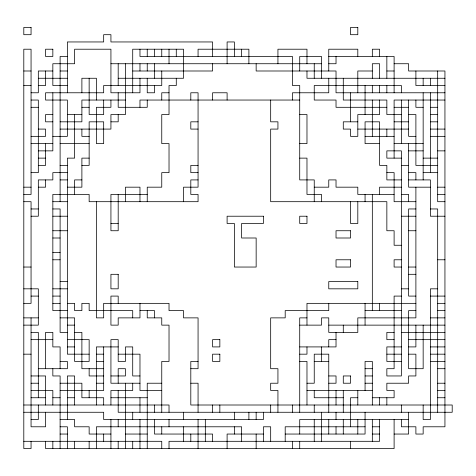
<?xml version="1.0" encoding="UTF-8"?>
<svg xmlns="http://www.w3.org/2000/svg" width="476" height="476" viewBox="0 0 476 476"><rect width="100%" height="100%" fill="white"/><g stroke="black" fill="none" stroke-linecap="round" stroke-linejoin="round"><path stroke-width="0.71" d="M67.366 56.477L60.107 56.477L60.107 201.693M328.761 56.477L394.11 56.477L394.11 92.778M110.932 63.736L321.502 63.736M328.761 63.736L336.026 63.736L336.026 56.477M394.11 63.736L408.634 63.736L408.634 70.995L444.941 70.995L444.941 426.788L423.158 426.788L423.158 434.047L415.893 434.047L415.893 426.788L401.375 426.788L401.375 419.523M23.8 70.995L31.059 70.995M52.842 70.995L38.324 70.995L38.324 92.778L31.059 92.778M60.107 70.995L67.366 70.995M132.715 70.995L212.588 70.995L212.588 63.736M372.327 70.995L357.809 70.995L357.809 92.778M386.851 70.995L394.11 70.995M38.324 78.26L67.366 78.26M118.191 78.26L183.54 78.26L183.54 49.212L132.715 49.212L132.715 92.778M444.941 78.26L306.978 78.26L306.978 70.995M23.8 85.519L31.059 85.519M38.324 85.519L45.583 85.519L45.583 70.995M67.366 85.519L52.842 85.519L52.842 63.736L74.625 63.736L74.625 49.212L110.932 49.212L110.932 92.778L139.974 92.778L139.974 78.26M444.941 85.519L415.893 85.519L415.893 70.995M169.022 92.778L161.757 92.778L161.757 100.043M444.941 92.778L336.026 92.778L336.026 70.995L256.153 70.995L256.153 63.736M31.059 100.043L38.324 100.043L38.324 172.651L31.059 172.651M125.456 100.043L81.89 100.043L81.89 121.826L60.107 121.826M299.719 100.043L139.974 100.043L139.974 107.302M444.941 100.043L394.11 100.043L394.11 158.127M31.059 107.302L38.324 107.302M81.89 107.302L89.149 107.302M386.851 107.302L336.026 107.302L336.026 100.043L314.243 100.043L314.243 85.519L401.375 85.519L401.375 92.778M394.11 107.302L408.634 107.302M423.158 107.302L415.893 107.302L415.893 100.043M430.417 107.302L437.676 107.302M52.842 114.561L45.583 114.561L45.583 121.826L52.842 121.826M67.366 114.561L81.89 114.561M299.719 114.561L306.978 114.561L306.978 143.609L299.719 143.609M401.375 114.561L386.851 114.561L386.851 100.043L343.285 100.043L343.285 78.26M408.634 114.561L415.893 114.561L415.893 165.392L437.676 165.392M430.417 114.561L437.676 114.561M110.932 121.826L118.191 121.826L118.191 114.561M198.064 121.826L190.805 121.826L190.805 129.085L198.064 129.085M357.809 121.826L343.285 121.826L343.285 129.085L350.544 129.085L350.544 136.344L357.809 136.344L357.809 114.561L379.592 114.561L379.592 100.043M394.11 121.826L408.634 121.826M430.417 121.826L437.676 121.826M38.324 129.085L45.583 129.085L45.583 136.344L31.059 136.344M60.107 129.085L110.932 129.085L110.932 114.561L125.456 114.561L125.456 63.736M357.809 129.085L408.634 129.085M430.417 129.085L444.941 129.085M52.842 136.344L67.366 136.344L67.366 100.043L45.583 100.043L45.583 92.778L103.673 92.778L103.673 85.519L161.757 85.519L161.757 70.995M89.149 136.344L81.89 136.344L81.89 129.085M365.068 136.344L394.11 136.344M415.893 136.344L408.634 136.344L408.634 100.043M430.417 136.344L444.941 136.344M31.059 143.609L52.842 143.609M60.107 143.609L89.149 143.609M379.592 143.609L365.068 143.609L365.068 121.826L379.592 121.826L379.592 165.392L386.851 165.392L386.851 179.91L401.375 179.91M394.11 143.609L423.158 143.609M38.324 150.868L52.842 150.868L52.842 92.778M408.634 150.868L423.158 150.868M437.676 150.868L444.941 150.868M38.324 158.127L45.583 158.127M89.149 158.127L81.89 158.127L81.89 187.175L67.366 187.175M299.719 158.127L306.978 158.127L306.978 194.434L321.502 194.434L321.502 201.693M401.375 158.127L386.851 158.127L386.851 150.868L401.375 150.868L401.375 375.957L386.851 375.957L386.851 368.698L394.11 368.698L394.11 296.09L401.375 296.09M423.158 158.127L437.676 158.127M38.324 165.392L45.583 165.392L45.583 143.609M60.107 165.392L67.366 165.392M81.89 165.392L89.149 165.392L89.149 121.826L103.673 121.826L103.673 143.609L96.408 143.609L96.408 107.302L110.932 107.302L110.932 100.043M198.064 165.392L190.805 165.392L190.805 172.651L198.064 172.651M401.375 165.392L408.634 165.392M67.366 172.651L52.842 172.651L52.842 179.91L38.324 179.91L38.324 216.217L31.059 216.217M386.851 172.651L394.11 172.651L394.11 201.693L415.893 201.693M408.634 172.651L415.893 172.651L415.893 179.91M423.158 172.651L437.676 172.651M60.107 179.91L67.366 179.91M81.89 179.91L74.625 179.91L74.625 194.434M198.064 179.91L190.805 179.91L190.805 194.434L198.064 194.434L198.064 201.693L89.149 201.693L89.149 194.434L52.842 194.434L52.842 310.608L67.366 310.608M408.634 179.91L430.417 179.91L430.417 216.217L444.941 216.217M23.8 187.175L31.059 187.175M38.324 187.175L45.583 187.175L45.583 179.91M314.243 187.175L328.761 187.175L328.761 179.91L336.026 179.91L336.026 187.175L357.809 187.175L357.809 194.434L394.11 194.434M401.375 187.175L379.592 187.175L379.592 194.434M430.417 187.175L408.634 187.175L408.634 143.609M437.676 187.175L444.941 187.175M23.8 194.434L31.059 194.434L31.059 49.212L23.8 49.212L23.8 448.57L31.059 448.57L31.059 441.306M147.239 194.434L110.932 194.434L110.932 230.741L118.191 230.741L118.191 194.434M401.375 194.434L408.634 194.434L408.634 201.693M437.676 194.434L444.941 194.434M23.8 201.693L31.059 201.693L31.059 303.349L23.8 303.349M52.842 201.693L67.366 201.693M444.941 201.693L437.676 201.693L437.676 70.995M31.059 208.958L38.324 208.958M52.842 208.958L60.107 208.958L60.107 332.391L67.366 332.391M415.893 208.958L408.634 208.958L408.634 296.09L415.893 296.09M430.417 208.958L437.676 208.958L437.676 412.264M52.842 216.217L67.366 216.217M401.375 216.217L415.893 216.217M110.932 223.476L118.191 223.476M52.842 230.741L67.366 230.741M408.634 230.741L415.893 230.741M52.842 238L60.107 238M401.375 245.259L394.11 245.259L394.11 230.741L386.851 230.741L386.851 201.693L270.677 201.693L270.677 129.085L277.936 129.085L277.936 121.826L270.677 121.826L270.677 100.043M52.842 252.524L60.107 252.524M52.842 259.783L60.107 259.783M401.375 259.783L394.11 259.783L394.11 267.042L401.375 267.042M437.676 259.783L444.941 259.783M23.8 267.042L31.059 267.042M408.634 267.042L415.893 267.042M408.634 274.307L415.893 274.307M60.107 281.566L67.366 281.566M23.8 288.825L38.324 288.825L38.324 325.132L23.8 325.132M52.842 288.825L67.366 288.825M401.375 288.825L408.634 288.825M437.676 288.825L430.417 288.825L430.417 419.523L423.158 419.523L423.158 405.005M31.059 296.09L38.324 296.09M52.842 296.09L60.107 296.09M430.417 296.09L444.941 296.09M52.842 303.349L60.107 303.349M67.366 303.349L74.625 303.349L74.625 310.608L81.89 310.608L81.89 303.349L89.149 303.349L89.149 310.608L132.715 310.608L132.715 317.873M415.893 303.349L306.978 303.349L306.978 325.132M437.676 303.349L444.941 303.349M139.974 310.608L154.498 310.608L154.498 317.873M365.068 310.608L401.375 310.608M415.893 310.608L408.634 310.608L408.634 368.698L423.158 368.698L423.158 325.132M437.676 310.608L444.941 310.608M23.8 317.873L38.324 317.873M60.107 317.873L74.625 317.873L74.625 361.439L89.149 361.439L89.149 339.656L67.366 339.656M306.978 317.873L299.719 317.873L299.719 412.264M430.417 317.873L444.941 317.873M67.366 325.132L74.625 325.132M299.719 325.132L321.502 325.132L321.502 317.873L328.761 317.873L328.761 332.391L357.809 332.391L357.809 317.873L415.893 317.873L415.893 187.175M328.761 325.132L444.941 325.132M31.059 332.391L38.324 332.391L38.324 397.74M74.625 332.391L81.89 332.391L81.89 368.698L103.673 368.698M394.11 332.391L386.851 332.391L386.851 339.656L394.11 339.656M401.375 332.391L444.941 332.391M31.059 339.656L52.842 339.656M336.026 339.656L328.761 339.656L328.761 346.915M408.634 339.656L444.941 339.656M67.366 346.915L74.625 346.915M118.191 346.915L96.408 346.915L96.408 405.005M299.719 346.915L336.026 346.915L336.026 332.391M401.375 346.915L386.851 346.915L386.851 361.439L401.375 361.439M408.634 346.915L415.893 346.915L415.893 325.132M430.417 346.915L444.941 346.915M23.8 354.174L31.059 354.174M89.149 354.174L67.366 354.174L67.366 158.127L74.625 158.127L74.625 114.561M96.408 354.174L103.673 354.174M118.191 354.174L139.974 354.174L139.974 390.481L161.757 390.481M299.719 354.174L306.978 354.174L306.978 346.915M386.851 354.174L401.375 354.174M408.634 354.174L415.893 354.174L415.893 375.957L408.634 375.957L408.634 383.222L386.851 383.222L386.851 390.481L394.11 390.481L394.11 397.74L372.327 397.74M430.417 354.174L444.941 354.174M60.107 361.439L67.366 361.439L67.366 368.698L38.324 368.698M96.408 361.439L103.673 361.439M198.064 361.439L190.805 361.439L190.805 405.005L452.2 405.005L452.2 412.264L118.191 412.264L118.191 390.481M299.719 361.439L306.978 361.439L306.978 405.005M314.243 361.439L328.761 361.439M430.417 361.439L444.941 361.439M190.805 368.698L198.064 368.698L198.064 317.873L183.54 317.873L183.54 310.608L169.022 310.608L169.022 303.349L103.673 303.349L103.673 317.873L96.408 317.873L96.408 201.693M365.068 368.698L372.327 368.698M437.676 368.698L444.941 368.698M31.059 375.957L45.583 375.957L45.583 405.005M103.673 375.957L89.149 375.957L89.149 368.698M110.932 375.957L125.456 375.957L125.456 368.698L118.191 368.698L118.191 383.222M139.974 375.957L132.715 375.957L132.715 346.915L125.456 346.915L125.456 361.439L118.191 361.439L118.191 339.656L110.932 339.656L110.932 383.222L139.974 383.222M328.761 375.957L336.026 375.957L336.026 383.222L328.761 383.222M365.068 375.957L372.327 375.957M31.059 383.222L38.324 383.222M60.107 383.222L81.89 383.222L81.89 397.74L103.673 397.74L103.673 405.005M96.408 383.222L103.673 383.222M161.757 383.222L147.239 383.222L147.239 448.57M190.805 383.222L198.064 383.222L198.064 412.264M306.978 383.222L314.243 383.222L314.243 354.174L328.761 354.174L328.761 412.264M365.068 383.222L372.327 383.222M437.676 383.222L444.941 383.222M31.059 390.481L52.842 390.481L52.842 405.005M60.107 390.481L103.673 390.481L103.673 346.915M306.978 390.481L372.327 390.481M437.676 390.481L444.941 390.481M31.059 397.74L45.583 397.74M52.842 397.74L60.107 397.74M67.366 397.74L74.625 397.74M110.932 397.74L147.239 397.74M343.285 397.74L314.243 397.74L314.243 390.481M357.809 397.74L350.544 397.74L350.544 426.788M437.676 397.74L444.941 397.74M23.8 405.005L169.022 405.005L169.022 412.264M23.8 412.264L103.673 412.264L103.673 419.523L263.412 419.523L263.412 412.264M31.059 419.523L38.324 419.523L38.324 405.005M60.107 419.523L74.625 419.523L74.625 426.788L89.149 426.788L89.149 434.047L110.932 434.047M408.634 419.523L299.719 419.523L299.719 434.047M60.107 426.788L67.366 426.788L67.366 448.57M365.068 426.788L285.195 426.788L285.195 441.306M372.327 426.788L379.592 426.788M60.107 434.047L67.366 434.047M125.456 434.047L147.239 434.047M263.412 434.047L227.106 434.047L227.106 448.57M285.195 434.047L365.068 434.047L365.068 412.264M372.327 434.047L379.592 434.047M394.11 434.047L408.634 434.047L408.634 412.264M23.8 441.306L161.757 441.306L161.757 448.57M430.417 78.26L430.417 85.519M430.417 92.778L430.417 172.651M423.158 78.26L423.158 85.519M423.158 92.778L423.158 179.91M401.375 100.043L401.375 143.609M401.375 405.005L401.375 412.264M394.11 419.523L394.11 448.57L45.583 448.57L45.583 441.306M386.851 56.477L386.851 78.26M386.851 85.519L386.851 92.778M386.851 129.085L386.851 136.344M386.851 397.74L386.851 405.005M379.592 56.477L379.592 49.212L372.327 49.212L372.327 56.477M379.592 78.26L379.592 63.736L372.327 63.736L372.327 78.26M379.592 85.519L379.592 92.778M379.592 303.349L379.592 310.608M379.592 397.74L379.592 405.005M379.592 419.523L379.592 441.306L169.022 441.306L169.022 448.57M372.327 85.519L372.327 92.778M372.327 100.043L372.327 136.344M372.327 194.434L372.327 310.608M372.327 405.005L372.327 361.439L365.068 361.439L365.068 390.481M372.327 419.523L372.327 441.306M365.068 85.519L365.068 114.561M365.068 194.434L365.068 201.693M365.068 303.349L365.068 325.132M357.809 56.477L357.809 49.212L328.761 49.212L328.761 70.995M357.809 201.693L357.809 223.476L350.544 223.476L350.544 201.693M357.809 390.481L357.809 405.005M357.809 419.523L357.809 434.047M350.544 92.778L350.544 121.826M350.544 441.306L350.544 448.57M343.285 325.132L343.285 332.391M343.285 390.481L343.285 412.264M343.285 419.523L343.285 434.047M336.026 390.481L336.026 405.005M336.026 412.264L336.026 419.523M336.026 426.788L336.026 434.047M328.761 78.26L328.761 92.778L292.46 92.778L292.46 100.043M328.761 303.349L328.761 310.608L285.195 310.608L285.195 317.873L270.677 317.873L270.677 368.698L277.936 368.698L277.936 383.222L270.677 383.222L270.677 390.481L277.936 390.481L277.936 412.264M328.761 419.523L328.761 434.047M321.502 78.26L321.502 56.477L299.719 56.477L299.719 70.995M321.502 346.915L321.502 361.439M321.502 412.264L321.502 441.306M314.243 63.736L314.243 78.26M314.243 201.693L314.243 179.91L299.719 179.91L299.719 85.519L292.46 85.519L292.46 56.477L139.974 56.477L139.974 49.212M314.243 405.005L314.243 412.264M314.243 419.523L314.243 441.306M306.978 63.736L306.978 49.212L277.936 49.212L277.936 63.736M299.719 441.306L299.719 448.57M292.46 405.005L292.46 412.264M292.46 441.306L292.46 448.57M270.677 405.005L270.677 412.264M270.677 441.306L270.677 426.788L263.412 426.788L263.412 441.306M256.153 412.264L256.153 419.523M256.153 434.047L256.153 448.57M248.894 63.736L248.894 49.212L198.064 49.212L198.064 56.477M248.894 412.264L248.894 419.523M241.63 49.212L241.63 56.477M241.63 441.306L241.63 426.788L96.408 426.788L96.408 448.57M234.37 56.477L234.37 41.953L227.106 41.953L227.106 63.736M234.37 412.264L234.37 419.523M234.37 426.788L234.37 434.047M227.106 100.043L227.106 92.778L212.588 92.778L212.588 100.043M219.847 405.005L219.847 412.264M212.588 56.477L212.588 41.953L110.932 41.953L110.932 34.694L103.673 34.694L103.673 41.953L67.366 41.953L67.366 92.778M212.588 405.005L212.588 412.264M212.588 441.306L212.588 434.047L154.498 434.047L154.498 419.523M205.323 419.523L205.323 441.306M198.064 419.523L198.064 448.57M190.805 100.043L190.805 92.778L198.064 92.778L198.064 187.175L183.54 187.175L183.54 201.693M190.805 434.047L190.805 441.306M183.54 412.264L183.54 419.523M183.54 426.788L183.54 441.306M176.281 49.212L176.281 56.477M176.281 78.26L176.281 85.519L169.022 85.519L169.022 114.561L161.757 114.561L161.757 143.609L169.022 143.609L169.022 172.651L161.757 172.651L161.757 187.175L147.239 187.175L147.239 201.693M169.022 49.212L169.022 63.736M169.022 419.523L169.022 426.788M161.757 49.212L161.757 56.477M161.757 412.264L161.757 361.439L169.022 361.439L169.022 325.132L161.757 325.132L161.757 317.873L147.239 317.873L147.239 310.608M161.757 426.788L161.757 434.047M154.498 49.212L154.498 56.477M154.498 63.736L154.498 78.26M154.498 85.519L154.498 92.778L147.239 92.778L147.239 78.26M154.498 405.005L154.498 412.264M147.239 49.212L147.239 56.477M147.239 63.736L147.239 70.995M147.239 100.043L147.239 107.302L118.191 107.302L118.191 92.778M139.974 63.736L139.974 70.995M139.974 201.693L139.974 187.175L125.456 187.175L125.456 201.693M139.974 303.349L139.974 317.873L118.191 317.873L118.191 325.132L110.932 325.132L110.932 296.09L118.191 296.09L118.191 303.349M139.974 397.74L139.974 412.264M139.974 419.523L139.974 448.57M132.715 383.222L132.715 390.481L110.932 390.481L110.932 405.005M132.715 412.264L132.715 419.523M132.715 441.306L132.715 448.57M125.456 383.222L125.456 448.57M118.191 63.736L118.191 85.519M118.191 419.523L118.191 426.788M118.191 441.306L118.191 448.57M110.932 419.523L110.932 448.57M103.673 100.043L103.673 114.561L89.149 114.561L89.149 78.26M103.673 434.047L103.673 441.306M96.408 100.043L96.408 78.26L81.89 78.26L81.89 92.778M89.149 390.481L89.149 397.74M89.149 441.306L89.149 448.57M74.625 405.005L74.625 375.957L67.366 375.957L67.366 419.523M74.625 441.306L74.625 448.57M60.107 368.698L60.107 346.915L52.842 346.915L52.842 332.391L45.583 332.391L45.583 368.698M60.107 448.57L60.107 375.957L52.842 375.957L52.842 368.698M52.842 441.306L52.842 448.57M45.583 412.264L45.583 426.788L31.059 426.788L31.059 317.873M31.059 27.43L23.8 27.43L23.8 34.694L31.059 34.694L31.059 27.43M357.809 27.43L350.544 27.43L350.544 34.694L357.809 34.694L357.809 27.43M52.842 49.212L45.583 49.212L45.583 56.477L52.842 56.477L52.842 49.212M263.412 216.217L227.106 216.217L227.106 223.476L234.37 223.476L234.37 267.042L256.153 267.042L256.153 238L241.63 238L241.63 223.476L263.412 223.476L263.412 216.217M306.978 216.217L299.719 216.217L299.719 223.476L306.978 223.476L306.978 216.217M350.544 230.741L336.026 230.741L336.026 238L350.544 238L350.544 230.741M350.544 259.783L336.026 259.783L336.026 267.042L350.544 267.042L350.544 259.783M118.191 274.307L110.932 274.307L110.932 288.825L118.191 288.825L118.191 274.307M357.809 281.566L328.761 281.566L328.761 288.825L357.809 288.825L357.809 281.566M219.847 339.656L212.588 339.656L212.588 346.915L219.847 346.915L219.847 339.656M219.847 354.174L212.588 354.174L212.588 361.439L219.847 361.439L219.847 354.174M350.544 375.957L343.285 375.957L343.285 383.222L350.544 383.222L350.544 375.957"/></g></svg>
